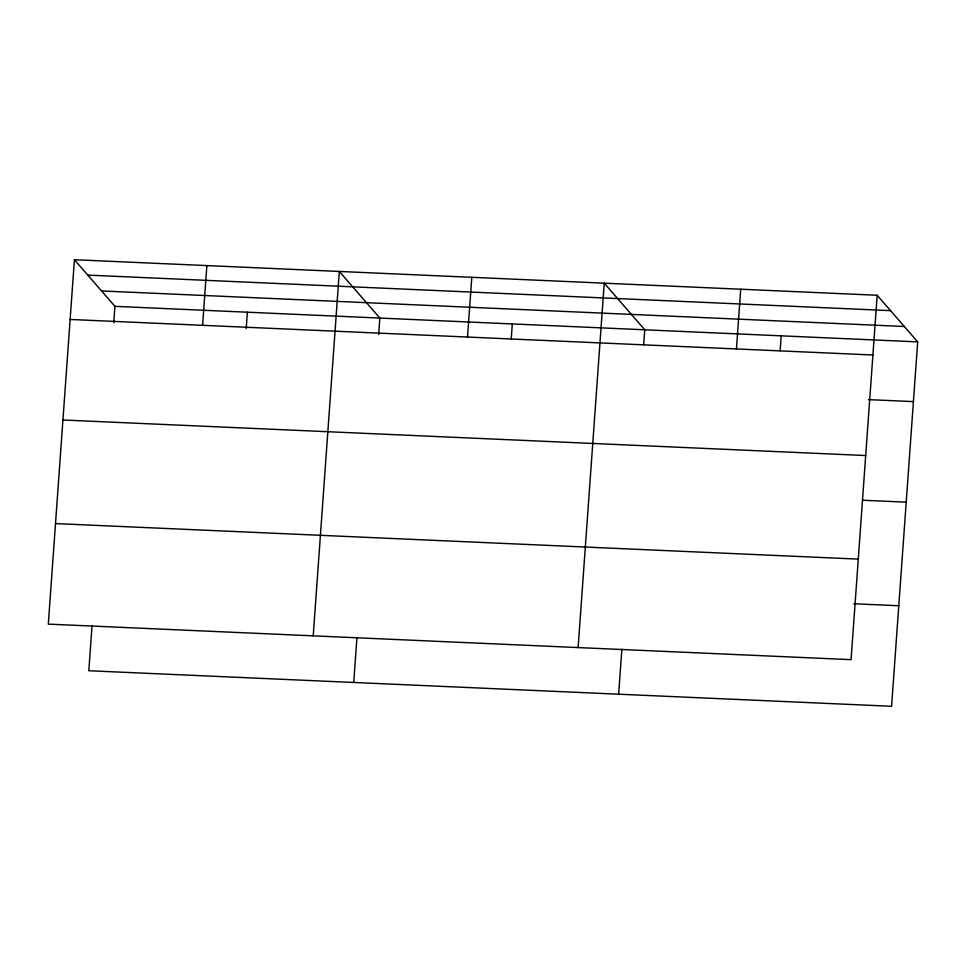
<?xml version="1.0" encoding="UTF-8"?>
<svg xmlns="http://www.w3.org/2000/svg" width="966" height="966" viewBox="0 0 966 966"><rect width="100%" height="100%" fill="white"/><g stroke="black" fill="none" stroke-linecap="round" stroke-linejoin="round"><path stroke-width="1.45" d="M74.418 259.721L48.3 624.121L851.07 659.657L877.188 295.258L74.418 259.721L114.93 306.343L113.747 322.765M92.036 625.727L88.812 670.742L891.582 706.279L917.7 341.879L877.188 295.258M202.594 325.325L206.881 265.578M246.209 328.633L247.381 312.199M313.213 635.845L339.332 271.446L379.843 318.068L378.66 334.49M353.725 682.467L356.949 637.451M467.508 337.049L471.794 277.314M511.231 338.861L512.306 323.924M578.127 647.582L604.245 283.171L644.757 329.792L643.682 344.729M618.638 694.204L621.862 649.188M736.442 348.955L740.717 289.208M780.154 350.767L781.228 335.83M87.785 275.105L890.555 310.641M101.563 290.947L904.333 326.496M114.93 306.343L917.7 341.879M70.144 319.456L872.914 354.993M868.422 399.622L913.413 401.615M62.935 419.993L865.705 455.541M862.723 500.231L906.217 502.163M55.509 523.584L858.279 559.121M853.799 603.75L898.791 605.742"/></g></svg>
